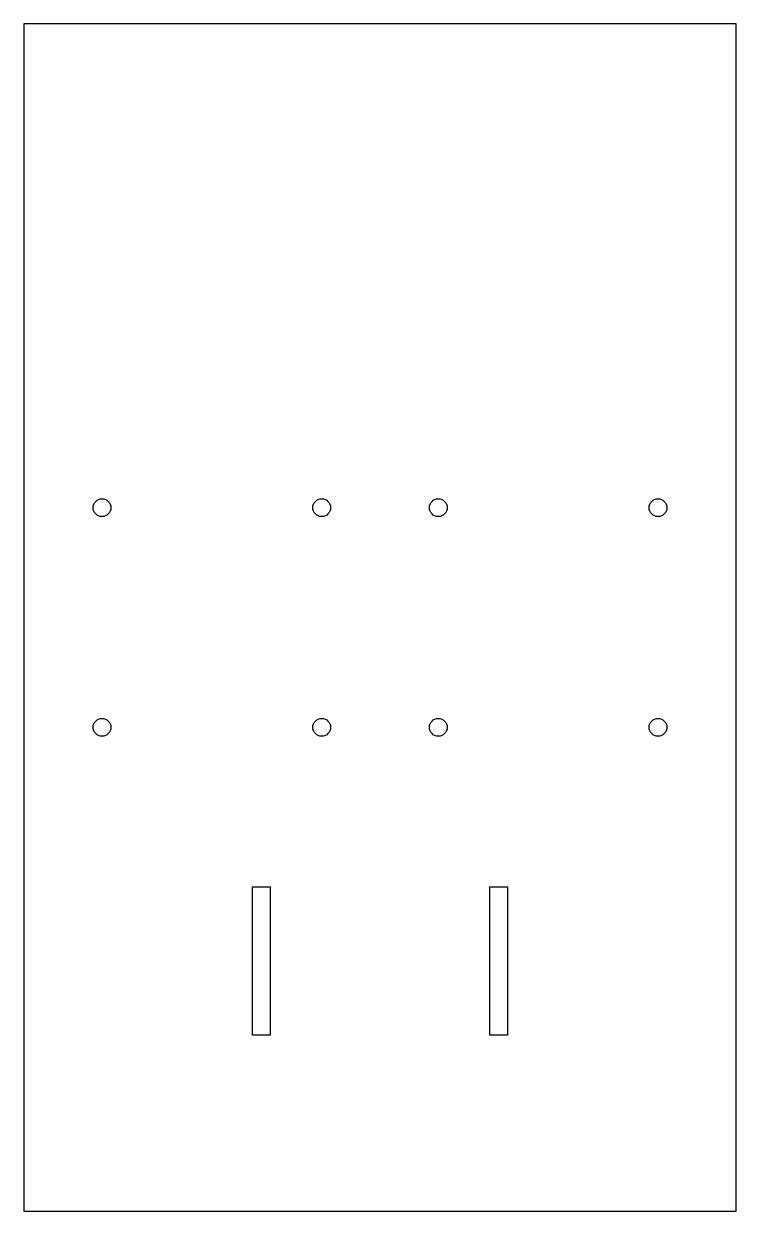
# Model space of a CAD drawing. Header units: millimetres. Extents: x -60 to 60, y -100 to 100.
import ezdxf

# ---------------------------------------------------------------- set-up
doc = ezdxf.new("R2010")
doc.units = ezdxf.units.MM
doc.layers.get('0').update_dxf_attribs({"linetype": 'CONTINUOUS'})

msp = doc.modelspace()

# ---------------------------------------------------------------- linework, layer by layer
for points in [[(60, -100), (60, 100), (-60, 100), (-60, -100)], [(-18.5, -45.35), (-18.5, -70.35), (-21.5, -70.35), (-21.5, -45.35)], [(21.5, -45.35), (21.5, -70.35), (18.5, -70.35), (18.5, -45.35)]]:
    msp.add_lwpolyline(points, close=True)
for centre in [(-46.82, 18.5), (46.82, 18.5), (-9.82, 18.5), (9.82, 18.5), (-46.82, -18.5), (-9.82, -18.5), (9.82, -18.5), (46.82, -18.5)]:
    msp.add_circle(centre, 1.5)

doc.saveas('drawing.dxf')
